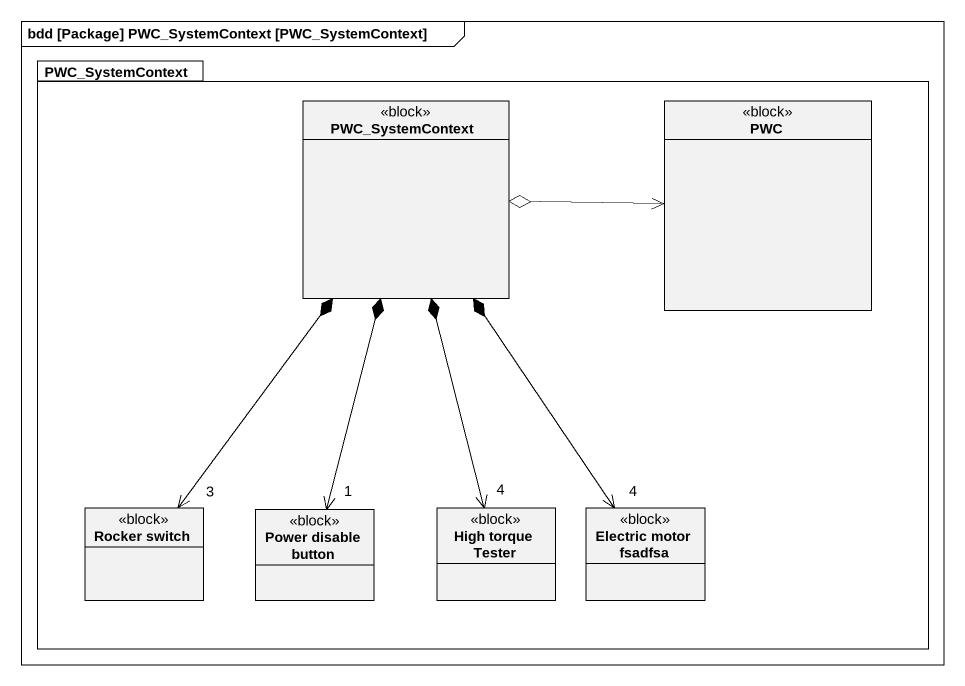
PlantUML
@startuml
mainframe bdd [Package] PWC_SystemContext [PWC_SystemContext]
hide circle
hide empty members
package PWC_SystemContext {
  class "PWC_SystemContext" as PWC_SystemContext_2 <<block>>
  class PWC <<block>>
  class "Rocker switch" as Rocker_switch <<block>>
  class "Power disable button" as Power_disable_button <<block>>
  class "High torque Tester" as High_torque_Tester <<block>>
  class "Electric motor fsadfsa" as Electric_motor_fsadfsa <<block>>
}
PWC <-left-o PWC_SystemContext_2
Rocker_switch "3" <-up-* PWC_SystemContext_2
Power_disable_button "1" <-up-* PWC_SystemContext_2
High_torque_Tester "4" <-up-* PWC_SystemContext_2
Electric_motor_fsadfsa "4" <-up-* PWC_SystemContext_2
@enduml
